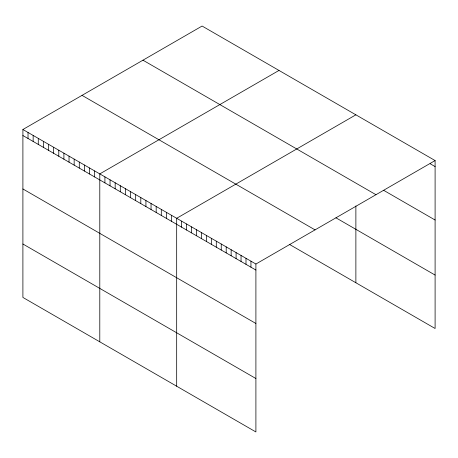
<?xml version="1.0" encoding="UTF-8"?>
<svg xmlns="http://www.w3.org/2000/svg" width="458" height="458" viewBox="0 0 458 458"><rect width="100%" height="100%" fill="white"/><g stroke="black" fill="none" stroke-linecap="round" stroke-linejoin="round"><path stroke-width="0.69" d="M22.9 129.505L255.902 264.026L255.902 431.957L22.9 297.437L22.9 129.505L202.098 26.043L435.1 160.563L435.1 328.495L289.244 244.286M278.991 70.435L99.792 173.897L99.792 341.828M355.877 114.826L176.679 218.289L176.679 386.22M255.902 264.026L435.1 160.563M430.148 163.735L435.1 166.592M383.73 190.362L435.1 220.023M142.965 60.187L375.966 194.707M335.943 217.819L435.1 275.069M82.034 95.361L315.035 229.882M22.9 135.534L255.902 270.054M22.9 188.959L255.902 323.48M22.9 244.005L255.902 378.526M355.877 205.934L355.877 282.758M250.95 261.169L250.95 267.197M245.998 258.306L245.998 264.335M241.045 255.45L241.045 261.478M236.093 252.593L236.093 258.621M231.147 249.736L231.147 255.764M226.195 246.873L226.195 252.902M221.243 244.017L221.243 250.045M216.291 241.16L216.291 247.188M211.338 238.297L211.338 244.326M206.386 235.441L206.386 241.469M201.434 232.584L201.434 238.612M196.488 229.721L196.488 235.75M191.536 226.865L191.536 232.893M186.583 224.008L186.583 230.036M181.631 221.145L181.631 227.174M171.555 215.329L171.555 221.357M166.426 212.369L166.426 218.397M161.302 209.409L161.302 215.437M156.178 206.449L156.178 212.478M151.048 203.489L151.048 209.518M145.925 200.53L145.925 206.558M140.801 197.57L140.801 203.598M135.671 194.616L135.671 200.644M130.547 191.656L130.547 197.684M125.418 188.696L125.418 194.724M120.294 185.736L120.294 191.765M115.17 182.776L115.17 188.805M110.04 179.817L110.04 185.845M104.916 176.857L104.916 182.885M94.663 170.937L94.663 176.965M89.539 167.977L89.539 174.006M84.409 165.017L84.409 171.046M79.286 162.058L79.286 168.086M74.162 159.098L74.162 165.126M69.032 156.138L69.032 162.166M63.908 153.178L63.908 159.207M58.784 150.218L58.784 156.247M53.655 147.264L53.655 153.293M48.531 144.304L48.531 150.333M43.401 141.345L43.401 147.373M38.277 138.385L38.277 144.413M33.153 135.425L33.153 141.453M28.024 132.465L28.024 138.493"/></g></svg>
